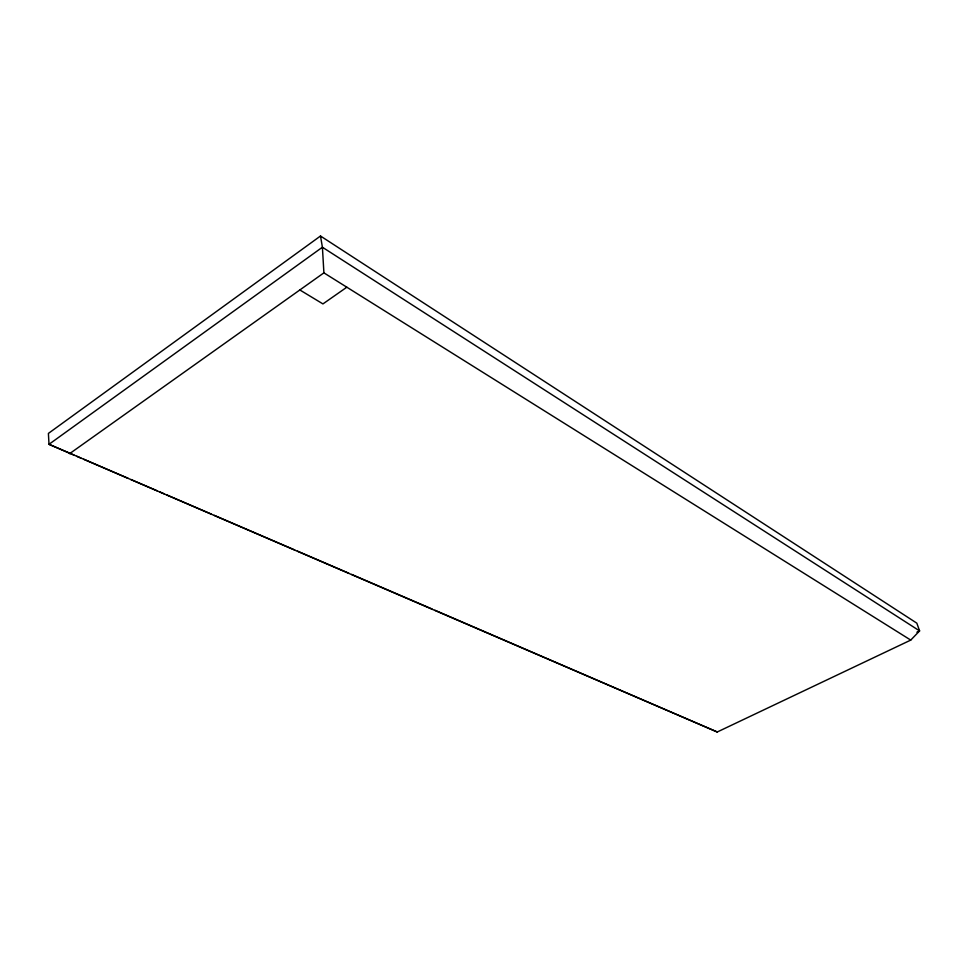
<?xml version="1.0" encoding="UTF-8"?>
<svg xmlns="http://www.w3.org/2000/svg" width="968" height="968" viewBox="0 0 968 968"><rect width="100%" height="100%" fill="white"/><g stroke="black" fill="none" stroke-linecap="round" stroke-linejoin="round"><path stroke-width="1.45" d="M910.743 640.09L919.6 630.906L916.829 623.162L320.493 236.011L48.4 433.41L49.005 444.312L717.252 731.99L910.743 640.09L323.905 272.855L322.404 247.227L320.493 236.011M69.539 453.726L323.905 272.855M346.822 287.206L322.937 303.916L299.85 289.964M916.877 632.213L919.6 630.906L322.404 247.227L49.005 444.312L73.992 455.057M76.762 456.255L80.925 458.046M83.708 459.231L128.127 478.337M130.898 479.523L157.276 490.861M160.047 492.059L164.209 493.849M166.992 495.047L211.411 514.141M214.182 515.339L294.695 549.945M297.466 551.143L348.831 573.225M351.602 574.411L432.115 609.029M434.886 610.227L717.252 731.99"/></g></svg>
